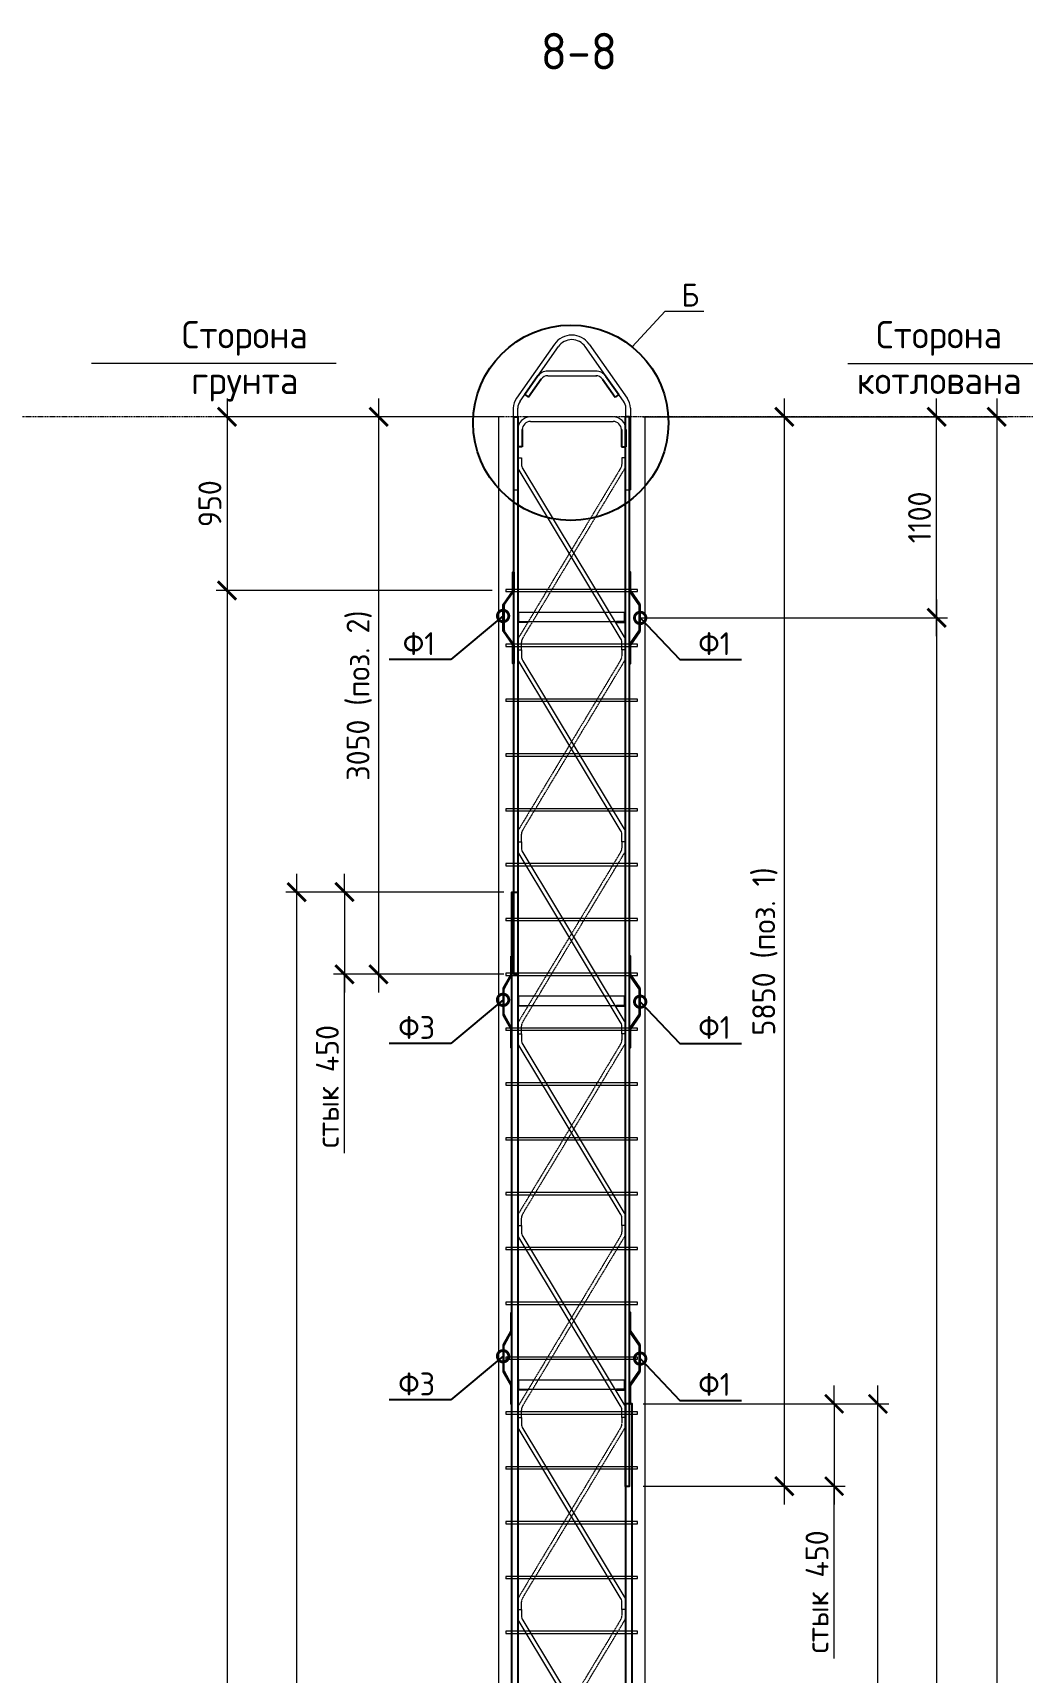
# Model space of a CAD drawing. Header units: millimetres. Extents: x -65574 to 111613, y -106550 to -50518.
# Drawn here: x 32076 to 37488, y -76921 to -67952 of the extents above; entities that cross this region are included whole.
import ezdxf
from ezdxf import colors
from ezdxf.entities.mleader import LeaderData, LeaderLine
from ezdxf.math import Vec2, Vec3

# ---------------------------------------------------------------- set-up
doc = ezdxf.new("R2010")
doc.units = ezdxf.units.MM
doc.linetypes.add('невидимая', pattern=[0.375, 0.25, -0.125])
doc.layers.get('Defpoints').update_dxf_attribs({"color": 6})
doc.layers.add('Dim', color=11, linetype='Continuous', lineweight=13)
doc.styles.add('GOST-2.304_Type-B', font='GOST Common.ttf')
doc.dimstyles.new('УРСТ', dxfattribs={"dimtxt": 2.5, "dimasz": 2, "dimexe": 1.2, "dimexo": 1.5, "dimtad": 1, "dimdec": 0, "dimrnd": 1, "dimtxsty": 'GOST-2.304_Type-B', "dimblk": 'ARCHTICK', "dimcen": 2, "dimdle": 2, "dimazin": 3, "dimtfac": 1, "dimtdec": 0, "dimtmove": 1, "dimatfit": 0, "dimldrblk": 'NONE', "dimlwd": 15, "dimlwe": 15})

# ---------------------------------------------------------------- blocks, each defined once
blk = doc.blocks.new('_DotSmall')
at = {"color": 0, "linetype": 'ByBlock', "const_width": 0.5}
blk.add_lwpolyline([(-0.0625, 0, 1), (0.0625, 0, 1)], format="xyb", close=True, dxfattribs=at)
blk = doc.blocks.new('_None')
blk = doc.blocks.new('_ArchTick')
at = {"color": 0, "linetype": 'ByBlock', "const_width": 0.15}
blk.add_lwpolyline([(-0.5, -0.5), (0.5, 0.5)], dxfattribs=at)
blk = doc.blocks.new('*D185')
at = {"color": 0, "lineweight": 15, "ltscale": 100, "transparency": 16777216}
for p, q in [((37020, -71252.8), (37020, -69952.8)), ((35425.2, -70052.8), (37080, -70052.8)), ((35393.2, -71152.8), (37080, -71152.8))]:
    blk.add_line(p, q, dxfattribs=at)
at = {"layer": 'Defpoints', "color": 0, "lineweight": -2, "ltscale": 100, "transparency": 16777216}
for p in [(35350.2, -70052.8), (37020, -70052.8), (35318.2, -71152.8)]:
    blk.add_point(p, dxfattribs=at)
at = {"color": 0, "lineweight": 15, "ltscale": 100, "transparency": 16777216, "xscale": 100, "yscale": 100, "zscale": 100}
for p, rotation in [((37020, -70052.8), 90), ((37020, -71152.8), 270)]:
    blk.add_blockref('_ArchTick', p, dxfattribs=dict(at, rotation=rotation))
at = {"color": 0, "lineweight": 15, "ltscale": 100, "transparency": 16777216, "insert": (36926.3, -70602.8), "char_height": 125, "attachment_point": 5, "rotation": 90, "style": 'GOST-2.304_Type-B'}
blk.add_mtext('\\A1;1100', dxfattribs=at)
blk = doc.blocks.new('*D186')
at = {"color": 0, "lineweight": 15, "ltscale": 100, "transparency": 16777216}
for p, q in [((37020, -71052.8), (37020, -100652.8)), ((35393.2, -71152.8), (37080, -71152.8)), ((35393.2, -100552.8), (37080, -100552.8))]:
    blk.add_line(p, q, dxfattribs=at)
at = {"layer": 'Defpoints', "color": 0, "lineweight": -2, "ltscale": 100, "transparency": 16777216}
for p in [(35318.2, -71152.8), (35318.2, -100552.8), (37020, -100552.8)]:
    blk.add_point(p, dxfattribs=at)
at = {"color": 0, "lineweight": 15, "ltscale": 100, "transparency": 16777216, "xscale": 100, "yscale": 100, "zscale": 100}
for p, rotation in [((37020, -71152.8), 90), ((37020, -100552.8), 270)]:
    blk.add_blockref('_ArchTick', p, dxfattribs=dict(at, rotation=rotation))
at = {"color": 0, "lineweight": 15, "ltscale": 100, "transparency": 16777216, "insert": (36913.8, -85852.8), "char_height": 125, "attachment_point": 5, "rotation": 90, "style": 'GOST-2.304_Type-B'}
blk.add_mtext('\\A1;14х2100=29400 (поз. Р17)', dxfattribs=at)
blk = doc.blocks.new('*D187')
at = {"color": 0, "lineweight": 15, "ltscale": 100, "transparency": 16777216}
for p, q in [((33138, -69952.8), (33138, -71102.8)), ((34466.2, -70052.8), (33078, -70052.8)), ((34588.2, -71002.8), (33078, -71002.8))]:
    blk.add_line(p, q, dxfattribs=at)
at = {"layer": 'Defpoints', "color": 0, "lineweight": -2, "ltscale": 100, "transparency": 16777216}
for p in [(34541.2, -70052.8), (33138, -71002.8), (34663.2, -71002.8)]:
    blk.add_point(p, dxfattribs=at)
at = {"color": 0, "lineweight": 15, "ltscale": 100, "transparency": 16777216, "xscale": 100, "yscale": 100, "zscale": 100}
for p, rotation in [((33138, -70052.8), 90), ((33138, -71002.8), 270)]:
    blk.add_blockref('_ArchTick', p, dxfattribs=dict(at, rotation=rotation))
at = {"color": 0, "lineweight": 15, "ltscale": 100, "transparency": 16777216, "insert": (33044.3, -70527.8), "char_height": 125, "attachment_point": 5, "rotation": 90, "style": 'GOST-2.304_Type-B'}
blk.add_mtext('\\A1;950', dxfattribs=at)
blk = doc.blocks.new('*U172')
at = {"lineweight": 15}
for points in [[(-245, -27.5), (-295, -27.5), (-295, 22.5), (-290, 22.5), (-290, -22.5), (-245, -22.5), (-245, -22.5)], [(245, -27.5), (295, -27.5), (295, 22.5), (290, 22.5), (290, -22.5), (245, -22.5), (245, -22.5)]]:
    blk.add_lwpolyline(points, close=True, dxfattribs=at)
blk.add_lwpolyline([(-263, -22.5), (290, -22.5), (290, 27.5), (-290, 27.5), (-290, -22.5)], dxfattribs=at)
blk = doc.blocks.new('*U173')
at = {"color": 0, "linetype": 'ByBlock', "lineweight": -2, "transparency": 16777216}
for p in [(0, 0), (0, -2100), (0, -4200)]:
    blk.add_blockref('*U172', p, dxfattribs=at)
blk = doc.blocks.new('dthysq')
at = {"lineweight": 15}
blk.add_lwpolyline([(25238.9, -216.1), (25238.9, -175), (25258.9, -175), (25258.9, -209.1, 0.168934), (25267.5, -234), (25820.2, -1152.1, -0.168934), (25828.9, -1177), (25828.9, -1225), (25808.9, -1225), (25808.9, -1183.9, 0.168934), (25800.2, -1159.1), (25247.5, -240.9, -0.168934)], format="xyb", close=True, dxfattribs=at)
at = {"linetype": 'невидимая', "lineweight": 15, "ltscale": 7}
blk.add_lwpolyline([(25828.9, -216.1), (25828.9, -175), (25808.9, -175), (25808.9, -209.1, -0.168934), (25800.2, -234), (25247.5, -1152.1, 0.168934), (25238.9, -1177), (25238.9, -1225), (25258.9, -1225), (25258.9, -1183.9, -0.168934), (25267.5, -1159.1), (25820.2, -240.9, 0.168934)], format="xyb", close=True, dxfattribs=at)
blk = doc.blocks.new('*U174')
blk.add_blockref('dthysq', (-25533.9, 700))
blk = doc.blocks.new('*U175')
at = {"color": 0, "linetype": 'ByBlock', "lineweight": -2, "transparency": 16777216}
for p in [(0, 0), (0, -1050), (0, -2100), (0, -3150), (0, -4200), (0, -5250), (0, -6300)]:
    blk.add_blockref('*U174', p, dxfattribs=at)
blk = doc.blocks.new('ке85445')
at = {"lineweight": 15}
for p, q in [((34931.5, 34980.8), (34723.6, 34683.8)), ((35119.9, 34980.8), (35327.8, 34683.8)), ((34743.1, 34668.1), (34952, 34966.5)), ((35308.3, 34668.1), (35099.4, 34966.5)), ((35161.8, 34832.5), (34894.6, 34832.5)), ((34894.6, 34807.5), (35161.8, 34807.5)), ((34704.7, 34630.3), (34704.7, 34182.3)), ((34729.7, 34182.3), (34729.7, 34630.3)), ((35321.7, 34182.3), (35321.7, 34630.3)), ((35346.7, 34630.3), (35346.7, 34182.3)), ((35251.7, 34582.5), (34799.7, 34582.5)), ((34799.7, 34557.5), (35251.7, 34557.5)), ((34704.7, 34182.3), (34729.7, 34182.3)), ((35321.7, 34182.3), (35346.7, 34182.3))]:
    blk.add_line(p, q, dxfattribs=at)
at = {"lineweight": -2}
for p, q in [((34840.7, 34807.5), (34768.5, 34704.3)), ((35210.7, 34807.5), (35282.9, 34704.3)), ((34857.8, 34788.3), (34788.9, 34690)), ((35193.6, 34788.3), (35262.5, 34690)), ((34768.5, 34704.3), (34788.9, 34690)), ((35282.9, 34704.3), (35262.5, 34690)), ((34729.7, 34512.5), (34729.7, 34417.5)), ((34754.7, 34512.5), (34754.7, 34417.5)), ((35296.7, 34512.5), (35296.7, 34417.5)), ((35321.7, 34512.5), (35321.7, 34417.5)), ((34754.7, 34417.5), (34729.7, 34417.5)), ((35296.7, 34417.5), (35321.7, 34417.5))]:
    blk.add_line(p, q, dxfattribs=at)
at = {"lineweight": 15}
for centre, radius, start, end in [((35025.7, 34914.8), 115, 34.9857, 145.0143), ((35025.7, 34914.9), 90, 34.99019, 145.00981), ((34894.6, 34762.5), 70, 90, 145.00981), ((34894.6, 34762.5), 45, 90, 145.00981), ((35156.8, 34762.5), 70, 34.99019, 90), ((35156.8, 34762.5), 45, 34.99019, 90), ((34789.7, 34630.3), 85, 140.99863, 180), ((34789.7, 34630.3), 60, 140.99863, 180), ((35261.7, 34630.3), 60, 360, 39.00137), ((35261.7, 34630.3), 85, 0, 39.00137), ((34799.7, 34512.5), 70, 90, 180), ((34799.7, 34512.5), 45, 90, 180), ((35251.7, 34512.5), 70, 0, 90), ((35251.7, 34512.5), 45, 0, 90)]:
    blk.add_arc(centre, radius, start, end, dxfattribs=at)
blk = doc.blocks.new('*D188')
at = {"color": 0, "lineweight": 15, "transparency": 16777216}
for p, q in [((37348.4, -69952.8), (37348.4, -101102.8)), ((36418.4, -70052.8), (37408.4, -70052.8)), ((35404.2, -101002.8), (37408.4, -101002.8))]:
    blk.add_line(p, q, dxfattribs=at)
at = {"layer": 'Defpoints', "color": 0, "lineweight": -2, "transparency": 16777216}
for p in [(36343.4, -70052.8), (35329.2, -101002.8), (37348.4, -101002.8)]:
    blk.add_point(p, dxfattribs=at)
at = {"color": 0, "lineweight": 15, "transparency": 16777216, "xscale": 100, "yscale": 100, "zscale": 100}
for p, rotation in [((37348.4, -70052.8), 90), ((37348.4, -101002.8), 270)]:
    blk.add_blockref('_ArchTick', p, dxfattribs=dict(at, rotation=rotation))
at = {"color": 0, "lineweight": 15, "transparency": 16777216, "insert": (37254.7, -85527.8), "char_height": 125, "attachment_point": 5, "rotation": 90, "style": 'GOST-2.304_Type-B'}
blk.add_mtext('\\A1;30950', dxfattribs=at)
blk = doc.blocks.new('*U176')
at = {"lineweight": 15}
blk.add_lwpolyline([(-360, -6), (360, -6), (360, 6), (-360, 6), (-360, -7)], dxfattribs=at)
blk = doc.blocks.new('*U177')
at = {"color": 0, "linetype": 'ByBlock', "lineweight": -2, "transparency": 16777216}
for p in [(0, 0), (0, -300), (0, -600), (0, -900), (0, -1200), (0, -1500), (0, -1800), (0, -2100), (0, -2400), (0, -2700), (0, -3000), (0, -3300), (0, -3600), (0, -3900), (0, -4200), (0, -4500), (0, -4800), (0, -5100), (0, -5400), (0, -5700), (0, -6000), (0, -6300), (0, -6600), (0, -6900), (0, -7200), (0, -7500), (0, -7800), (0, -8100), (0, -8400)]:
    blk.add_blockref('*U176', p, dxfattribs=at)
blk = doc.blocks.new('*D189')
at = {"color": 0, "lineweight": 15, "transparency": 16777216}
for p, q in [((33138, -70902.8), (33138, -100802.8)), ((34588.2, -71002.8), (33078, -71002.8)), ((34588.2, -100702.8), (33078, -100702.8))]:
    blk.add_line(p, q, dxfattribs=at)
at = {"layer": 'Defpoints', "color": 0, "lineweight": -2, "transparency": 16777216}
for p in [(34663.2, -71002.8), (33138, -100702.8), (34663.2, -100702.8)]:
    blk.add_point(p, dxfattribs=at)
at = {"color": 0, "lineweight": 15, "transparency": 16777216, "xscale": 100, "yscale": 100, "zscale": 100}
for p, rotation in [((33138, -71002.8), 90), ((33138, -100702.8), 270)]:
    blk.add_blockref('_ArchTick', p, dxfattribs=dict(at, rotation=rotation))
at = {"color": 0, "lineweight": -2, "transparency": 16777216, "insert": (33031.8, -85852.8), "char_height": 125, "attachment_point": 5, "rotation": 90, "style": 'GOST-2.304_Type-B'}
blk.add_mtext('\\A1;99х300=29700 (поз. 9)', dxfattribs=at)
blk = doc.blocks.new('афафцафа')
at = {"color": 30, "lineweight": -2}
blk.add_lwpolyline([(109688.6, 32631.1), (109755.8, 32631.1, -0.152459), (109761.4, 32629.3), (109832.9, 32579.8, 0.152459), (109838.6, 32578.1), (109938.6, 32578.1), (109938.6, 32583.1), (109840.6, 32583.1, -0.152459), (109835, 32584.8), (109763.5, 32634.3, 0.152459), (109757.8, 32636.1), (109688.6, 32636.1), (109619.4, 32636.1, 0.152459), (109613.8, 32634.3), (109542.3, 32584.8, -0.152459), (109536.6, 32583.1), (109438.6, 32583.1), (109438.6, 32578.1), (109538.6, 32578.1, 0.152459), (109544.3, 32579.8), (109615.8, 32629.3, -0.152459), (109621.5, 32631.1)], format="xyb", close=True, dxfattribs=at)
blk = doc.blocks.new('ФИКСАТОРРРРР')
at = {"color": 6, "lineweight": -2}
blk.add_lwpolyline([(109575.7, -70972.8), (109477.9, -70972.8, -0.126741), (109473, -70971.5), (109399.6, -70931, 0.126741), (109394.8, -70929.8), (109325.7, -70929.8), (109256.7, -70929.8, 0.126741), (109251.8, -70931), (109178.4, -70971.5, -0.126741), (109173.6, -70972.8), (109075.7, -70972.8), (109075.7, -70977.8), (109175.6, -70977.8, 0.126741), (109180.4, -70976.5), (109253.9, -70936, -0.126741), (109258.7, -70934.8), (109325.7, -70934.8), (109392.8, -70934.8, -0.126741), (109397.6, -70936), (109471, -70976.5, 0.126741), (109475.8, -70977.8), (109575.7, -70977.8)], format="xyb", close=True, dxfattribs=at)
blk = doc.blocks.new('*D469')
at = {"color": 0, "lineweight": 15, "ltscale": 100, "transparency": 16777216}
for p, q in [((33967.2, -69952.8), (33967.2, -73202.8)), ((34631.2, -70052.8), (33907.2, -70052.8)), ((34652.2, -73102.8), (33907.2, -73102.8))]:
    blk.add_line(p, q, dxfattribs=at)
at = {"layer": 'Defpoints', "color": 0, "lineweight": -2, "ltscale": 100, "transparency": 16777216}
for p in [(34706.2, -70052.8), (33967.2, -73102.8), (34727.2, -73102.8)]:
    blk.add_point(p, dxfattribs=at)
at = {"color": 0, "lineweight": 15, "ltscale": 100, "transparency": 16777216, "xscale": 100, "yscale": 100, "zscale": 100}
for p, rotation in [((33967.2, -70052.8), 90), ((33967.2, -73102.8), 270)]:
    blk.add_blockref('_ArchTick', p, dxfattribs=dict(at, rotation=rotation))
at = {"color": 0, "lineweight": 15, "ltscale": 100, "transparency": 16777216, "insert": (33861, -71577.8), "char_height": 125, "attachment_point": 5, "rotation": 90, "style": 'GOST-2.304_Type-B'}
blk.add_mtext('\\A1;3050 (поз. 2)', dxfattribs=at)
blk = doc.blocks.new('*D470')
at = {"color": 0, "lineweight": 15, "ltscale": 100, "transparency": 16777216}
for p, q in [((33519, -72552.8), (33519, -84452.8)), ((34652.2, -72652.8), (33459, -72652.8)), ((34652.2, -84352.8), (33459, -84352.8))]:
    blk.add_line(p, q, dxfattribs=at)
at = {"layer": 'Defpoints', "color": 0, "lineweight": -2, "ltscale": 100, "transparency": 16777216}
for p in [(34727.2, -72652.8), (33519, -84352.8), (34727.2, -84352.8)]:
    blk.add_point(p, dxfattribs=at)
at = {"color": 0, "lineweight": 15, "ltscale": 100, "transparency": 16777216, "xscale": 100, "yscale": 100, "zscale": 100}
for p, rotation in [((33519, -72652.8), 90), ((33519, -84352.8), 270)]:
    blk.add_blockref('_ArchTick', p, dxfattribs=dict(at, rotation=rotation))
at = {"color": 0, "lineweight": 15, "ltscale": 100, "transparency": 16777216, "insert": (33412.7, -78502.8), "char_height": 125, "attachment_point": 5, "rotation": 90, "style": 'GOST-2.304_Type-B'}
blk.add_mtext('\\A1;11700 (поз. 4)', dxfattribs=at)
blk = doc.blocks.new('*D471')
at = {"color": 0, "lineweight": 15, "transparency": 16777216}
for p, q in [((33780.6, -72652.8), (33780.6, -72552.8)), ((34652.2, -72652.8), (33720.6, -72652.8)), ((33780.6, -72652.8), (33780.6, -73102.8)), ((33780.6, -72652.8), (33780.6, -73102.8)), ((34652.2, -73102.8), (33720.6, -73102.8)), ((33780.6, -73102.8), (33780.6, -73202.8)), ((33780.6, -74081), (33780.6, -73102.8))]:
    blk.add_line(p, q, dxfattribs=at)
at = {"layer": 'Defpoints', "color": 0, "lineweight": -2, "transparency": 16777216}
for p in [(34727.2, -72652.8), (33780.6, -73102.8), (34727.2, -73102.8)]:
    blk.add_point(p, dxfattribs=at)
at = {"color": 0, "lineweight": 15, "transparency": 16777216, "xscale": 100, "yscale": 100, "zscale": 100}
for p, rotation in [((33780.6, -72652.8), 270), ((33780.6, -73102.8), 90)]:
    blk.add_blockref('_ArchTick', p, dxfattribs=dict(at, rotation=rotation))
at = {"color": 0, "lineweight": 15, "transparency": 16777216, "insert": (33686.9, -73715.9), "char_height": 125, "attachment_point": 5, "rotation": 90, "style": 'GOST-2.304_Type-B'}
blk.add_mtext('\\A1;стык 450', dxfattribs=at)
blk = doc.blocks.new('*D480')
at = {"color": 0, "lineweight": 15, "transparency": 16777216}
for p, q in [((36698.7, -87252.8), (36698.7, -75352.8)), ((35415.2, -75452.8), (36758.7, -75452.8)), ((35415.2, -87152.8), (36758.7, -87152.8))]:
    blk.add_line(p, q, dxfattribs=at)
at = {"layer": 'Defpoints', "color": 0, "lineweight": -2, "transparency": 16777216}
for p in [(35340.2, -75452.8), (36698.7, -75452.8), (35340.2, -87152.8)]:
    blk.add_point(p, dxfattribs=at)
at = {"color": 0, "lineweight": 15, "transparency": 16777216, "xscale": 100, "yscale": 100, "zscale": 100}
for p, rotation in [((36698.7, -75452.8), 90), ((36698.7, -87152.8), 270)]:
    blk.add_blockref('_ArchTick', p, dxfattribs=dict(at, rotation=rotation))
at = {"color": 0, "lineweight": 15, "transparency": 16777216, "insert": (36592.5, -81302.8), "char_height": 125, "attachment_point": 5, "rotation": 90, "style": 'GOST-2.304_Type-B'}
blk.add_mtext('\\A1;11700 (поз. 3)', dxfattribs=at)
blk = doc.blocks.new('*D481')
at = {"color": 0, "lineweight": 15, "transparency": 16777216}
for p, q in [((36186.8, -76002.8), (36186.8, -69952.8)), ((35411.8, -70052.8), (36246.8, -70052.8)), ((35415.2, -75902.8), (36246.8, -75902.8))]:
    blk.add_line(p, q, dxfattribs=at)
at = {"layer": 'Defpoints', "color": 0, "lineweight": -2, "transparency": 16777216}
for p in [(35336.8, -70052.8), (36186.8, -70052.8), (35340.2, -75902.8)]:
    blk.add_point(p, dxfattribs=at)
at = {"color": 0, "lineweight": 15, "transparency": 16777216, "xscale": 100, "yscale": 100, "zscale": 100}
for p, rotation in [((36186.8, -70052.8), 90), ((36186.8, -75902.8), 270)]:
    blk.add_blockref('_ArchTick', p, dxfattribs=dict(at, rotation=rotation))
at = {"color": 0, "lineweight": 15, "transparency": 16777216, "insert": (36080.5, -72977.8), "char_height": 125, "attachment_point": 5, "rotation": 90, "style": 'GOST-2.304_Type-B'}
blk.add_mtext('\\A1;5850 (поз. 1)', dxfattribs=at)
blk = doc.blocks.new('*D476')
at = {"color": 0, "lineweight": 15, "transparency": 16777216}
for p, q in [((36459.4, -75452.8), (36459.4, -75352.8)), ((35415.2, -75452.8), (36519.4, -75452.8)), ((36459.4, -75452.8), (36459.4, -75902.8)), ((36459.4, -75452.8), (36459.4, -75902.8)), ((35415.2, -75902.8), (36519.4, -75902.8)), ((36459.4, -75902.8), (36459.4, -76002.8)), ((36459.4, -76845.9), (36459.4, -75902.8))]:
    blk.add_line(p, q, dxfattribs=at)
at = {"layer": 'Defpoints', "color": 0, "lineweight": -2, "transparency": 16777216}
for p in [(35340.2, -75452.8), (35340.2, -75902.8), (36459.4, -75902.8)]:
    blk.add_point(p, dxfattribs=at)
at = {"color": 0, "lineweight": 15, "transparency": 16777216, "xscale": 100, "yscale": 100, "zscale": 100}
for p, rotation in [((36459.4, -75452.8), 270), ((36459.4, -75902.8), 90)]:
    blk.add_blockref('_ArchTick', p, dxfattribs=dict(at, rotation=rotation))
at = {"color": 0, "lineweight": 15, "transparency": 16777216, "insert": (36365.6, -76480.7), "char_height": 125, "attachment_point": 5, "rotation": 90, "style": 'GOST-2.304_Type-B'}
blk.add_mtext('\\A1;стык 450', dxfattribs=at)

msp = doc.modelspace()

# ---------------------------------------------------------------- linework, layer by layer
at = {"linetype": 'невидимая', "lineweight": 5, "ltscale": 25}
msp.add_line((44252, -70052.8), (2493.9, -70052.8), dxfattribs=at)
at = {"color": 0, "linetype": 'невидимая', "lineweight": 5, "ltscale": 10}
for p, q in [((34623.2, -70052.8), (34623.2, -101002.8)), ((35423.2, -70052.8), (35423.2, -101002.8))]:
    msp.add_line(p, q, dxfattribs=at)
at = {"color": 0, "lineweight": 15, "ltscale": 100}
for points in [[(33735.8, -69761), (32397.4, -69761)], [(36533.4, -69761), (37871.9, -69761)]]:
    msp.add_lwpolyline(points, dxfattribs=at)
at = {"color": 0, "lineweight": -2}
for points in [[(34706.2, -70052.8), (34728.2, -70052.8), (34728.2, -73102.8), (34706.2, -73102.8), (34706.2, -70052.8), (34728.2, -70052.8)], [(35315.2, -70052.8), (35315.2, -75902.8), (35340.2, -75902.8), (35340.2, -70052.8), (35315.2, -70052.8)], [(34696.2, -72652.8), (34728.2, -72652.8), (34728.2, -84352.8), (34696.2, -84352.8), (34696.2, -72652.8), (34728.2, -72652.8)], [(35318.2, -75452.8), (35318.2, -87152.8), (35354.2, -87152.8), (35354.2, -75452.8), (35318.2, -75452.8)]]:
    msp.add_lwpolyline(points, dxfattribs=at)
msp.add_circle((35018.7, -70085.5), 534.3, dxfattribs=at)

# ---------------------------------------------------------------- block references
for name, p in [('ке85445', (-1.5, -104635.3)), ('*U175', (35023.2, -70802.8)), ('*U177', (35023.2, -71002.8)), ('*U173', (35023.2, -71150.3))]:
    msp.add_blockref(name, p, dxfattribs=at)
at = {"color": 1, "lineweight": -2, "xscale": -1, "rotation": 90}
msp.add_blockref('афафцафа', (67284.3, 38535.8), dxfattribs=at)
at = {"color": 1, "lineweight": -2, "rotation": 270}
for p in [(2762.1, 38535.8), (2762.1, 36435.8), (2762.1, 34485.8)]:
    msp.add_blockref('афафцафа', p, dxfattribs=at)
at = {"lineweight": -2, "rotation": 90}
for p in [(-36281.6, -182578.5), (-36281.6, -184528.5)]:
    msp.add_blockref('ФИКСАТОРРРРР', p, dxfattribs=at)

# ---------------------------------------------------------------- texts
at = {"color": 0, "insert": (35063.1, -68052.4), "char_height": 200, "attachment_point": 5, "style": 'GOST-2.304_Type-B'}
msp.add_mtext('8-8', dxfattribs=at)
at = {"color": 0, "ltscale": 100, "char_height": 150, "style": 'GOST-2.304_Type-B'}
for s, heights, insert, attachment_point in [('\\pxqc;Сторона\\Pгрунта', [-445], (32872.4, -69528.1), 1), ('\\pxqc;Сторона\\Pкотлована', [-400], (37396.8, -69528.1), 3)]:
    msp.add_mtext_dynamic_manual_height_columns(s, width=726.204, gutter_width=300, heights=heights, dxfattribs=dict(at, insert=insert, attachment_point=attachment_point))

# ---------------------------------------------------------------- dimensions: what is measured, and where the dimension line sits
at = {"color": 0, "lineweight": 15, "ltscale": 100}
dim = msp.add_linear_dim(base=(33138, -71002.8), p1=(34541.2, -70052.8), p2=(34663.2, -71002.8), angle=90, dimstyle='УРСТ', override={"dimscale": 0}, dxfattribs=at)
dim.commit()
dim.dimension.update_dxf_attribs({"geometry": '*D187', "text_midpoint": (33138, -70527.8), "dimtype": 160})
dim = msp.add_linear_dim(base=(33967.2, -73102.8), p1=(34706.2, -70052.8), p2=(34727.2, -73102.8), angle=90, text='<> (поз. 2)', dimstyle='УРСТ', override={"dimscale": 0}, dxfattribs=at)
dim.commit()
dim.dimension.update_dxf_attribs({"geometry": '*D469', "text_midpoint": (33967.2, -71577.8), "dimtype": 160})
dim = msp.add_linear_dim(base=(37020, -70052.8), p1=(35318.2, -71152.8), p2=(35350.2, -70052.8), angle=90, dimstyle='УРСТ', override={"dimscale": 0}, dxfattribs=at)
dim.commit()
dim.dimension.update_dxf_attribs({"geometry": '*D185', "text_midpoint": (36926.3, -70602.8)})
at = {"color": 0, "lineweight": 15}
dim = msp.add_linear_dim(base=(37348.4, -101002.8), p1=(36343.4, -70052.8), p2=(35329.2, -101002.8), angle=90, dimstyle='УРСТ', override={"dimscale": 0}, dxfattribs=at)
dim.commit()
dim.dimension.update_dxf_attribs({"geometry": '*D188', "text_midpoint": (37254.7, -85527.8)})
for base, p1, p2, text, picture, middle in [((36186.8, -70052.8), (35340.2, -75902.8), (35336.8, -70052.8), '<> (поз. 1)', '*D481', (36080.5, -72977.8)), ((36698.7, -75452.8), (35340.2, -87152.8), (35340.2, -75452.8), '<> (поз. 3)', '*D480', (36592.5, -81302.8))]:
    dim = msp.add_linear_dim(base=base, p1=p1, p2=p2, angle=90, text=text, dimstyle='УРСТ', override={"dimscale": 0}, dxfattribs=at)
    dim.commit()
    dim.dimension.update_dxf_attribs({"geometry": picture, "text_midpoint": middle})
at = {"color": 0, "lineweight": -2}
dim = msp.add_linear_dim(base=(33138, -100702.8), p1=(34663.2, -71002.8), p2=(34663.2, -100702.8), angle=90, text='99х300=29700 (поз. 9)', dimstyle='УРСТ', override={"dimscale": 0}, dxfattribs=at)
dim.commit()
dim.dimension.update_dxf_attribs({"geometry": '*D189', "text_midpoint": (33031.8, -85852.8)})
at = {"color": 0, "lineweight": 15, "ltscale": 100}
for base, p1, p2, text, picture, middle in [((37020, -100552.8), (35318.2, -71152.8), (35318.2, -100552.8), '14х2100=29400 (поз. Р17)', '*D186', (36913.8, -85852.8)), ((33519, -84352.8), (34727.2, -72652.8), (34727.2, -84352.8), '<> (поз. 4)', '*D470', (33412.7, -78502.8))]:
    dim = msp.add_linear_dim(base=base, p1=p1, p2=p2, angle=90, text=text, dimstyle='УРСТ', override={"dimscale": 0}, dxfattribs=at)
    dim.commit()
    dim.dimension.update_dxf_attribs({"geometry": picture, "text_midpoint": middle})
at = {"color": 0, "lineweight": 15}
for base, p1, p2, picture, middle in [((33780.6, -73102.8), (34727.2, -72652.8), (34727.2, -73102.8), '*D471', (33805.4, -73715.9)), ((36459.4, -75902.8), (35340.2, -75452.8), (35340.2, -75902.8), '*D476', (36338.4, -76480.7))]:
    dim = msp.add_linear_dim(base=base, p1=p1, p2=p2, angle=90, text='стык <>', dimstyle='УРСТ', override={"dimscale": 0}, dxfattribs=at)
    dim.commit()
    dim.dimension.update_dxf_attribs({"geometry": picture, "text_midpoint": middle, "dimtype": 160})

# ---------------------------------------------------------------- leaders
at = {"color": 0, "lineweight": 15, "ltscale": 100}
ml = msp.add_multileader_mtext('Standard', dxfattribs=at)
ml.set_content('12', style='GOST-2.304_Type-B')
ml.set_leader_properties()
ml.set_arrow_properties(name='DOTSMALL')
ml.build(insert=Vec2(0, 0))
ml.multileader.update_dxf_attribs({"text_left_attachment_type": 6, "text_right_attachment_type": 6, "dogleg_length": 1, "arrow_head_size": 125, "scale": 50})
ctx = ml.context
ctx.base_point, ctx.scale, ctx.char_height, ctx.arrow_head_size, ctx.landing_gap_size, ctx.plane_origin = Vec3(28523.3, -69396.6), 50, 125, 125, 50, Vec3(28444.9, -69834.8)
ctx.left_attachment, ctx.right_attachment = 6, 6
notes = []
notes.append((ctx, [(0, (1, 1, 0), (28473.3, -69396.6), (1, 0), 50, [(0, [(28395.7, -69752.8)], 0, [])])]))
ctx.mtext.insert, ctx.mtext.width, ctx.mtext.flow_direction = Vec3(28573.3, -69246.6), 100, 5
ml = msp.add_multileader_mtext('Standard', dxfattribs=at)
ml.set_content('Ф1', style='GOST-2.304_Type-B')
ml.set_leader_properties()
ml.set_arrow_properties(name='DOTSMALL')
ml.build(insert=Vec2(0, 0))
ml.multileader.update_dxf_attribs({"text_left_attachment_type": 6, "text_right_attachment_type": 6, "dogleg_length": 1, "arrow_head_size": 125, "scale": 50})
ctx = ml.context
ctx.base_point, ctx.scale, ctx.char_height, ctx.arrow_head_size, ctx.landing_gap_size, ctx.plane_origin = Vec3(34049.5, -71381.2), 50, 125, 125, 50, Vec3(34208.1, -71714.2)
ctx.left_attachment, ctx.right_attachment = 6, 6
notes.append((ctx, [(0, (1, 1, 0), (34362, -71381.2), (-1, 0), 50, [(0, [(34648.2, -71142.2)], 0, [])])]))
ctx.mtext.insert, ctx.mtext.flow_direction = Vec3(34099.5, -71231.2), 5
ml = msp.add_multileader_mtext('Standard', dxfattribs=at)
ml.set_content('Ф1', style='GOST-2.304_Type-B')
ml.set_leader_properties()
ml.set_arrow_properties(name='DOTSMALL')
ml.build(insert=Vec2(0, 0))
ml.multileader.update_dxf_attribs({"text_left_attachment_type": 6, "text_right_attachment_type": 6, "dogleg_length": 1, "arrow_head_size": 125, "scale": 50})
ctx = ml.context
ctx.base_point, ctx.scale, ctx.char_height, ctx.arrow_head_size, ctx.landing_gap_size, ctx.plane_origin = Vec3(35665.7, -71381.2), 50, 125, 125, 50, Vec3(35838.3, -71714.2)
ctx.left_attachment, ctx.right_attachment = 6, 6
notes.append((ctx, [(0, (1, 1, 0), (35615.7, -71381.2), (1, 0), 50, [(0, [(35398.2, -71152.8)], 0, [])])]))
ctx.mtext.insert, ctx.mtext.flow_direction = Vec3(35715.7, -71231.2), 5
ml = msp.add_multileader_mtext('Standard', dxfattribs=at)
ml.set_content('Ф3', style='GOST-2.304_Type-B')
ml.set_leader_properties()
ml.set_arrow_properties(name='DOTSMALL')
ml.build(insert=Vec2(0, 0))
ml.multileader.update_dxf_attribs({"text_left_attachment_type": 6, "text_right_attachment_type": 6, "dogleg_length": 1, "arrow_head_size": 125, "scale": 50})
ctx = ml.context
ctx.base_point, ctx.scale, ctx.char_height, ctx.arrow_head_size, ctx.landing_gap_size, ctx.plane_origin = Vec3(34024.5, -73481.2), 50, 125, 125, 50, Vec3(34208.1, -73814.2)
ctx.left_attachment, ctx.right_attachment = 6, 6
notes.append((ctx, [(0, (1, 1, 0), (34362, -73481.2), (-1, 0), 50, [(0, [(34648.2, -73242.2)], 0, [])])]))
ctx.mtext.insert, ctx.mtext.flow_direction = Vec3(34074.5, -73331.2), 5
ml = msp.add_multileader_mtext('Standard', dxfattribs=at)
ml.set_content('Ф1', style='GOST-2.304_Type-B')
ml.set_leader_properties()
ml.set_arrow_properties(name='DOTSMALL')
ml.build(insert=Vec2(0, 0))
ml.multileader.update_dxf_attribs({"text_left_attachment_type": 6, "text_right_attachment_type": 6, "dogleg_length": 1, "arrow_head_size": 125, "scale": 50})
ctx = ml.context
ctx.base_point, ctx.scale, ctx.char_height, ctx.arrow_head_size, ctx.landing_gap_size, ctx.plane_origin = Vec3(35665.7, -73481.2), 50, 125, 125, 50, Vec3(35838.3, -73814.2)
ctx.left_attachment, ctx.right_attachment = 6, 6
notes.append((ctx, [(0, (1, 1, 0), (35615.7, -73481.2), (1, 0), 50, [(0, [(35398.2, -73252.8)], 0, [])])]))
ctx.mtext.insert, ctx.mtext.flow_direction = Vec3(35715.7, -73331.2), 5
ml = msp.add_multileader_mtext('Standard', dxfattribs=at)
ml.set_content('Ф3', style='GOST-2.304_Type-B')
ml.set_leader_properties()
ml.set_arrow_properties(name='DOTSMALL')
ml.build(insert=Vec2(0, 0))
ml.multileader.update_dxf_attribs({"text_left_attachment_type": 6, "text_right_attachment_type": 6, "dogleg_length": 1, "arrow_head_size": 125, "scale": 50})
ctx = ml.context
ctx.base_point, ctx.scale, ctx.char_height, ctx.arrow_head_size, ctx.landing_gap_size, ctx.plane_origin = Vec3(34024.5, -75431.2), 50, 125, 125, 50, Vec3(34208.1, -75764.2)
ctx.left_attachment, ctx.right_attachment = 6, 6
notes.append((ctx, [(0, (1, 1, 0), (34362, -75431.2), (-1, 0), 50, [(0, [(34648.2, -75192.2)], 0, [])])]))
ctx.mtext.insert, ctx.mtext.flow_direction = Vec3(34074.5, -75281.2), 5
ml = msp.add_multileader_mtext('Standard', dxfattribs=at)
ml.set_content('Ф1', style='GOST-2.304_Type-B')
ml.set_leader_properties()
ml.set_arrow_properties(name='DOTSMALL')
ml.build(insert=Vec2(0, 0))
ml.multileader.update_dxf_attribs({"text_left_attachment_type": 6, "text_right_attachment_type": 6, "dogleg_length": 1, "arrow_head_size": 125, "scale": 50})
ctx = ml.context
ctx.base_point, ctx.scale, ctx.char_height, ctx.arrow_head_size, ctx.landing_gap_size, ctx.plane_origin = Vec3(35665.7, -75433.7), 50, 125, 125, 50, Vec3(35838.3, -75766.7)
ctx.left_attachment, ctx.right_attachment = 6, 6
notes.append((ctx, [(0, (1, 1, 0), (35615.7, -75433.7), (1, 0), 50, [(0, [(35398.2, -75205.2)], 0, [])])]))
ctx.mtext.insert, ctx.mtext.flow_direction = Vec3(35715.7, -75283.7), 5
at = {"layer": 'Dim', "color": 0, "lineweight": 15, "ltscale": 100}
ml = msp.add_multileader_mtext('Standard', dxfattribs=at)
ml.set_content('{\\C0;Б}', color=2, style='GOST-2.304_Type-B')
ml.set_leader_properties(linetype='ByLayer', lineweight=13)
ml.set_arrow_properties(name='NONE')
ml.build(insert=Vec2(0, 0))
ml.multileader.update_dxf_attribs({"has_dogleg": 0, "text_left_attachment_type": 6, "text_right_attachment_type": 6, "dogleg_length": 0, "arrow_head_size": 125, "scale": 50})
ctx = ml.context
ctx.base_point, ctx.scale, ctx.char_height, ctx.arrow_head_size, ctx.landing_gap_size, ctx.plane_origin = Vec3(35535, -69474.2), 50, 125, 125, 100, Vec3(27877.1, -72729.7)
ctx.left_attachment, ctx.right_attachment, ctx.text_align_type = 6, 6, 1
notes.append((ctx, [(0, (1, 1, 0), (35535, -69474.2), (1, 0), 0, [(1, [(35354.2, -69669.8)], 0, [])])]))
ctx.mtext.insert, ctx.mtext.width, ctx.mtext.alignment, ctx.mtext.flow_direction = Vec3(35672.5, -69324.2), 278.609, 2, 5
ml = msp.add_multileader_mtext('Standard', dxfattribs=at)
ml.set_content('{\\C0;Г}', color=2, style='GOST-2.304_Type-B')
ml.set_leader_properties(linetype='ByLayer', lineweight=13)
ml.set_arrow_properties(name='NONE')
ml.build(insert=Vec2(0, 0))
ml.multileader.update_dxf_attribs({"has_dogleg": 0, "text_left_attachment_type": 6, "text_right_attachment_type": 6, "dogleg_length": 0, "arrow_head_size": 125, "scale": 50})
ctx = ml.context
ctx.base_point, ctx.scale, ctx.char_height, ctx.arrow_head_size, ctx.landing_gap_size, ctx.plane_origin = Vec3(27555.3, -69571.6), 50, 125, 125, 100, Vec3(19954, -72706.6)
ctx.left_attachment, ctx.right_attachment, ctx.text_align_type = 6, 6, 1
notes.append((ctx, [(0, (1, 1, 0), (27555.3, -69571.6), (1, 0), 0, [(1, [(27390.4, -69744.3)], 0, [])])]))
ctx.mtext.insert, ctx.mtext.width, ctx.mtext.alignment, ctx.mtext.flow_direction = Vec3(27686.6, -69421.6), 278.609, 2, 5
ml = msp.add_multileader_mtext('Standard', dxfattribs=at)
ml.set_content('{\\C0;1\\PА500C \\fISOCPEUR|b0|i0|c204|p34;%%C\\fISOCPEUR|b0|i0|c0|p34;25 \\fISOCPEUR|b0|i0|c204|p34;шаг 140\\fISOCPEUR|b0|i0|c0|p34; \\fISOCPEUR|b0|i0|c204|p34;мм}', color=2, style='GOST-2.304_Type-B')
ml.set_leader_properties(color=256, linetype='ByLayer', lineweight=13)
ml.set_arrow_properties(name='NONE')
ml.build(insert=Vec2(0, 0))
ml.multileader.update_dxf_attribs({"has_dogleg": 0, "text_left_attachment_type": 6, "text_right_attachment_type": 6, "dogleg_length": 0, "arrow_head_size": 125, "scale": 50})
ctx = ml.context
ctx.base_point, ctx.scale, ctx.char_height, ctx.arrow_head_size, ctx.landing_gap_size, ctx.plane_origin = Vec3(11894.6, -70817.5), 50, 125, 125, 100, Vec3(7500.8, -73442.3)
ctx.left_attachment, ctx.right_attachment, ctx.text_align_type = 6, 6, 1
notes.append((ctx, [(1, (1, 1, 0), (12969.6, -70817.5), (-1, 0), 0, [(1, [(13209.3, -71172)], 0, [])])]))
ctx.mtext.insert, ctx.mtext.width, ctx.mtext.alignment, ctx.mtext.flow_direction = Vec3(12432.1, -70667.5), 923.119, 2, 5
for ctx, leaders in notes:
    for number, flags, end, landing, length, lines in leaders:
        leader = LeaderData()
        leader.index, (leader.has_last_leader_line, leader.has_dogleg_vector, leader.attachment_direction) = number, flags
        leader.last_leader_point, leader.dogleg_vector, leader.dogleg_length = Vec3(end), Vec3(landing), length
        for number, points, colour, breaks in lines:
            line = LeaderLine()
            line.index, line.vertices, line.color, line.breaks = number, Vec3.list(points), colors.encode_raw_color(colour), breaks
            leader.lines.append(line)
        ctx.leaders.append(leader)

doc.saveas('drawing.dxf')
